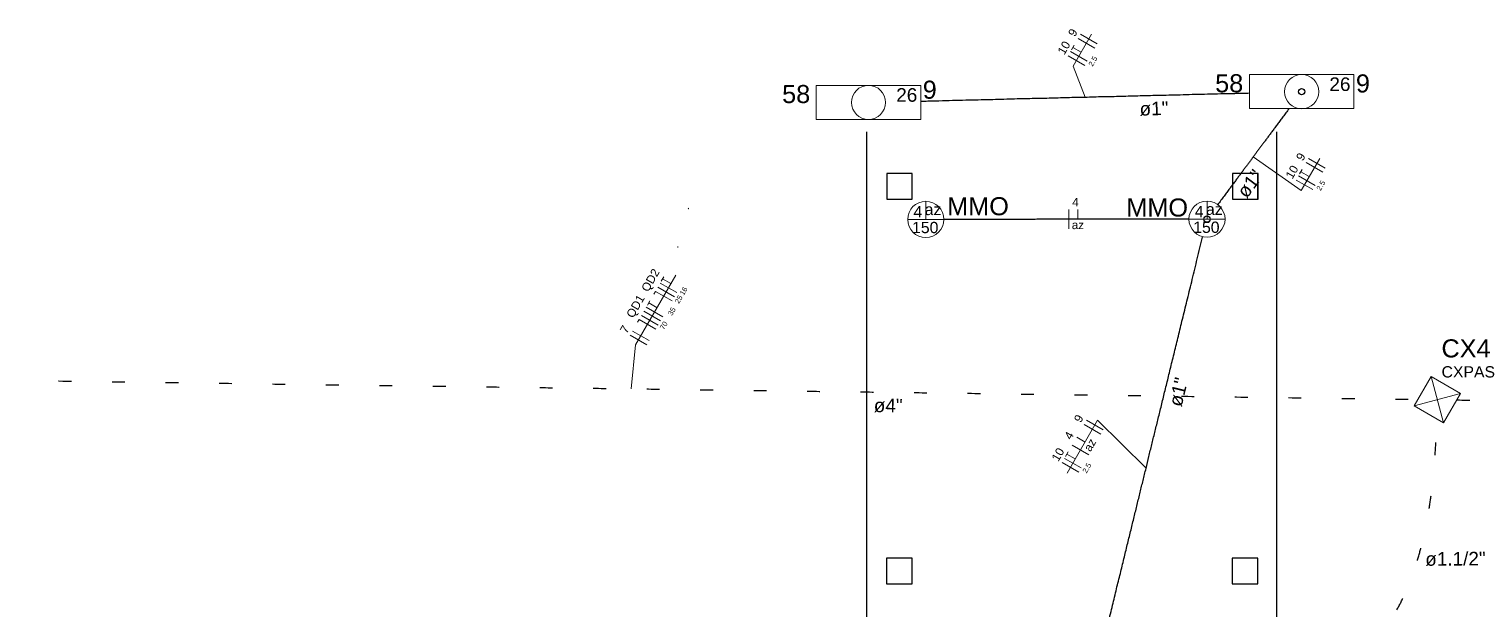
# Model space of a CAD drawing. Extents: x 175 to 700, y 53 to 250.
# Drawn here: x 469.13 to 480.47, y 156.23 to 160.77 of the extents above; entities that cross this region are included whole.
import ezdxf

# ---------------------------------------------------------------- set-up
doc = ezdxf.new("R2010")
doc.units = 0
doc.header["$LTSCALE"] = 2
for name, pattern in [('DASHED', [19.05, 12.7, -6.35]), ('DOT2', [3.175, 0, -3.175]), ('TRACEJADO_G', [0.375, 0.25, -0.125])]:
    doc.linetypes.add(name, pattern=pattern)
doc.layers.get('0').update_dxf_attribs({"linetype": 'CONTINUOUS'})
for name, color, linetype in [('A-PAREDE', 5, 'CONTINUOUS'), ('A-PISOS', 2, 'CONTINUOUS'), ('A-PISOS-CTEL', 2, 'TRACEJADO_G')]:
    doc.layers.add(name, color=color, linetype=linetype)
for name, color, linetype, lineweight in [('EL-Condutos', 4, 'CONTINUOUS', 30), ('EL-Fios', 9, 'CONTINUOUS', 20), ('EL-Pontos', 9, 'CONTINUOUS', 20), ('EL-Textos condutos', 7, 'CONTINUOUS', 20), ('EL-Textos fios', 7, 'CONTINUOUS', 20), ('EL-Textos pontos', 5, 'CONTINUOUS', 20), ('P-SIMBOL', 5, 'CONTINUOUS', 20)]:
    doc.layers.add(name, color=color, linetype=linetype, lineweight=lineweight)
doc.styles.add('Arial', font='arial.ttf')

# ---------------------------------------------------------------- blocks, each defined once
blk = doc.blocks.new('ADM')
at = {"layer": 'A-PAREDE', "color": 251}
for points in [[(7.329, 2.626), (7.329, 2.426), (7.529, 2.426), (7.529, 2.626)], [(10.029, 2.624), (10.029, 2.424), (10.229, 2.424), (10.229, 2.624)]]:
    blk.add_lwpolyline(points, close=True, dxfattribs=at)
at = {"layer": 'A-PISOS', "color": 251}
for p, q in [((7.175, -0.9), (7.175, 2.95)), ((10.375, -0.9), (10.375, 2.95))]:
    blk.add_line(p, q, dxfattribs=at)
at = {"layer": 'A-PISOS-CTEL', "color": 251, "linetype": 'DASHED', "ltscale": 150}
for points in [[(7.327, -0.378), (7.327, -0.578), (7.527, -0.578), (7.527, -0.378)], [(10.026, -0.379), (10.026, -0.579), (10.226, -0.579), (10.226, -0.379)]]:
    blk.add_lwpolyline(points, close=True, dxfattribs=at)

msp = doc.modelspace()

# ---------------------------------------------------------------- linework, layer by layer
at = {"color": 8}
msp.add_lwpolyline([(478.526, 159.643), (478.526, 159.443), (478.726, 159.443), (478.725, 159.643), (478.526, 159.643)], close=True, dxfattribs=at)
for centre in [(474.281, 159.379), (474.2, 159.079), (474.2, 159.079)]:
    msp.add_arc(centre, 0.01, 240, 270, dxfattribs=at)
at = {"layer": 'EL-Condutos', "linetype": 'Continuous'}
for centre in [(479.067, 160.281), (478.328, 159.286)]:
    msp.add_circle(centre, 0.025, dxfattribs=at)
for points in [[(476.092, 160.207), (476.207, 160.21), (476.316, 160.213), (476.42, 160.216), (476.518, 160.218), (476.611, 160.22), (476.7, 160.222), (476.785, 160.225), (476.867, 160.227), (476.945, 160.229), (477.021, 160.23), (477.095, 160.232), (477.166, 160.234), (477.237, 160.236), (477.307, 160.238), (477.376, 160.239), (477.445, 160.241), (477.515, 160.243), (477.586, 160.244), (477.658, 160.246), (477.731, 160.248), (477.807, 160.25), (477.886, 160.252), (477.967, 160.254), (478.052, 160.256), (478.141, 160.258), (478.235, 160.261), (478.333, 160.263), (478.436, 160.266), (478.545, 160.268), (478.66, 160.271)], [(478.968, 160.149), (478.944, 160.116), (478.921, 160.085), (478.899, 160.055), (478.878, 160.027), (478.858, 160), (478.839, 159.975), (478.821, 159.95), (478.804, 159.927), (478.787, 159.904), (478.77, 159.882), (478.754, 159.86), (478.739, 159.839), (478.723, 159.819), (478.708, 159.798), (478.693, 159.778), (478.678, 159.757), (478.663, 159.737), (478.647, 159.716), (478.631, 159.694), (478.615, 159.673), (478.598, 159.65), (478.581, 159.627), (478.563, 159.603), (478.545, 159.578), (478.525, 159.551), (478.505, 159.524), (478.483, 159.495), (478.461, 159.465), (478.437, 159.433), (478.412, 159.399)], [(478.188, 159.286), (478.099, 159.285), (478.015, 159.285), (477.936, 159.285), (477.862, 159.285), (477.792, 159.285), (477.725, 159.285), (477.662, 159.285), (477.601, 159.285), (477.543, 159.285), (477.488, 159.285), (477.434, 159.285), (477.382, 159.285), (477.331, 159.285), (477.28, 159.285), (477.23, 159.285), (477.18, 159.285), (477.13, 159.285), (477.078, 159.285), (477.026, 159.285), (476.972, 159.284), (476.917, 159.284), (476.859, 159.284), (476.798, 159.284), (476.735, 159.284), (476.668, 159.284), (476.598, 159.284), (476.524, 159.284), (476.445, 159.284), (476.361, 159.284), (476.272, 159.284)], [(477.409, 155.528), (477.451, 155.7), (477.49, 155.861), (477.527, 156.012), (477.562, 156.154), (477.595, 156.288), (477.625, 156.414), (477.655, 156.534), (477.683, 156.648), (477.709, 156.756), (477.735, 156.86), (477.759, 156.96), (477.783, 157.058), (477.806, 157.153), (477.829, 157.246), (477.852, 157.339), (477.874, 157.432), (477.897, 157.525), (477.92, 157.62), (477.944, 157.717), (477.969, 157.817), (477.994, 157.921), (478.021, 158.03), (478.048, 158.143), (478.078, 158.263), (478.108, 158.389), (478.141, 158.522), (478.176, 158.664), (478.213, 158.815), (478.252, 158.976), (478.294, 159.146)]]:
    msp.add_spline(points, degree=3, dxfattribs=at)
at = {"layer": 'EL-Condutos', "linetype": 'DOT2', "ltscale": 0.05}
for points in [[(467.692, 158.044), (468.286, 158.036), (468.842, 158.029), (469.363, 158.022), (469.852, 158.015), (470.311, 158.009), (470.743, 158.003), (471.151, 157.997), (471.538, 157.992), (471.905, 157.987), (472.257, 157.982), (472.595, 157.978), (472.923, 157.973), (473.243, 157.969), (473.558, 157.965), (473.871, 157.961), (474.183, 157.956), (474.499, 157.952), (474.821, 157.948), (475.151, 157.943), (475.493, 157.939), (475.848, 157.934), (476.22, 157.929), (476.612, 157.924), (477.026, 157.918), (477.464, 157.912), (477.931, 157.906), (478.427, 157.899), (478.957, 157.892), (479.523, 157.884), (480.127, 157.876)], [(480.281, 157.874), (480.575, 157.869), (480.85, 157.865), (481.108, 157.861), (481.351, 157.857), (481.58, 157.854), (481.795, 157.851), (481.999, 157.848), (482.193, 157.845), (482.377, 157.842), (482.553, 157.839), (482.723, 157.837), (482.888, 157.834), (483.048, 157.832), (483.207, 157.829), (483.363, 157.827), (483.52, 157.824), (483.678, 157.822), (483.839, 157.819), (484.003, 157.817), (484.173, 157.814), (484.349, 157.812), (484.532, 157.809), (484.725, 157.806), (484.928, 157.803), (485.143, 157.8), (485.371, 157.796), (485.613, 157.792), (485.871, 157.788), (486.145, 157.784), (486.438, 157.78)], [(476.577, 154.529), (476.874, 154.603), (477.154, 154.678), (477.418, 154.754), (477.665, 154.831), (477.897, 154.909), (478.114, 154.988), (478.317, 155.068), (478.505, 155.151), (478.68, 155.235), (478.842, 155.32), (478.992, 155.409), (479.129, 155.499), (479.255, 155.592), (479.371, 155.688), (479.475, 155.786), (479.57, 155.887), (479.655, 155.992), (479.731, 156.1), (479.798, 156.212), (479.858, 156.327), (479.91, 156.447), (479.955, 156.57), (479.993, 156.698), (480.026, 156.83), (480.053, 156.967), (480.075, 157.108), (480.092, 157.255), (480.106, 157.407), (480.116, 157.564), (480.123, 157.726)]]:
    msp.add_spline(points, degree=3, dxfattribs=at)
at = {"layer": 'EL-Fios'}
for p, q in [((477.271, 160.609), (477.291, 160.644)), ((477.451, 160.622), (477.322, 160.697)), ((477.47, 160.654), (477.34, 160.729)), ((477.373, 160.486), (477.243, 160.561)), ((477.392, 160.519), (477.262, 160.594)), ((477.346, 160.589), (477.281, 160.626)), ((479.232, 159.652), (479.102, 159.727)), ((479.251, 159.684), (479.121, 159.759)), ((479.173, 159.549), (479.043, 159.624)), ((479.051, 159.639), (479.071, 159.673)), ((479.126, 159.619), (479.061, 159.656)), ((479.154, 159.516), (479.024, 159.591)), ((477.249, 159.21), (477.249, 159.36)), ((477.32, 159.285), (477.32, 159.36)), ((474.067, 158.802), (474.087, 158.836)), ((474.142, 158.782), (474.077, 158.819)), ((474.008, 158.7), (474.021, 158.722)), ((474.151, 158.647), (474.021, 158.722)), ((474.169, 158.679), (474.04, 158.754)), ((474.188, 158.712), (474.058, 158.787)), ((474.08, 158.524), (473.95, 158.599)), ((473.959, 158.615), (473.979, 158.649)), ((474.034, 158.594), (473.969, 158.632)), ((473.881, 158.48), (473.894, 158.502)), ((474.024, 158.427), (473.894, 158.502)), ((474.043, 158.459), (473.913, 158.534)), ((474.061, 158.492), (473.931, 158.567)), ((473.953, 158.305), (473.823, 158.38)), ((473.972, 158.337), (473.842, 158.412)), ((477.498, 157.607), (477.368, 157.682)), ((477.517, 157.64), (477.387, 157.715)), ((477.376, 157.545), (477.311, 157.583)), ((477.224, 157.433), (477.244, 157.468)), ((477.299, 157.413), (477.234, 157.45)), ((477.405, 157.446), (477.275, 157.521)), ((477.327, 157.31), (477.197, 157.385)), ((477.345, 157.343), (477.216, 157.418))]:
    msp.add_line(p, q, dxfattribs=at)
at = {"layer": 'EL-Pontos', "linetype": 'Continuous'}
for centre in [(479.067, 160.281), (478.328, 159.286)]:
    msp.add_circle(centre, 0.025, dxfattribs=at)
at = {"layer": 'EL-Textos fios'}
for p, q in [((477.282, 160.479), (477.427, 160.73)), ((477.376, 160.239), (477.282, 160.479)), ((478.688, 159.771), (479.063, 159.509)), ((479.063, 159.509), (479.208, 159.76)), ((473.866, 158.304), (474.18, 158.848)), ((473.831, 157.961), (473.866, 158.304)), ((477.474, 157.716), (477.236, 157.303)), ((477.852, 157.341), (477.474, 157.716))]:
    msp.add_line(p, q, dxfattribs=at)
at = {"layer": 'P-SIMBOL'}
for p, q in [((478.659, 160.149), (478.659, 160.414)), ((479.475, 160.414), (478.659, 160.414)), ((479.475, 160.149), (479.475, 160.414)), ((475.277, 160.065), (475.277, 160.33)), ((476.093, 160.33), (475.277, 160.33)), ((476.093, 160.065), (476.093, 160.33)), ((476.093, 160.065), (475.277, 160.065)), ((479.475, 160.149), (478.659, 160.149)), ((476.132, 159.284), (476.132, 159.425)), ((478.328, 159.286), (478.328, 159.427)), ((475.991, 159.284), (476.274, 159.284)), ((478.187, 159.286), (478.469, 159.286)), ((479.946, 157.828), (480.078, 158.057)), ((480.078, 158.057), (480.308, 157.925)), ((480.078, 158.057), (480.175, 157.695)), ((479.946, 157.828), (480.308, 157.925)), ((480.175, 157.695), (480.308, 157.925)), ((479.946, 157.828), (480.175, 157.695))]:
    msp.add_line(p, q, dxfattribs=at)
for centre, radius in [((479.067, 160.281), 0.133), ((475.685, 160.197), 0.133), ((476.132, 159.284), 0.141), ((478.328, 159.286), 0.141)]:
    msp.add_circle(centre, radius, dxfattribs=at)

# ---------------------------------------------------------------- block references
msp.add_blockref('ADM', (468.498, 157.017))

# ---------------------------------------------------------------- texts
at = {"layer": 'EL-Textos condutos', "char_height": 0.1059, "attachment_point": 8, "line_spacing_factor": 0.798, "style": 'Arial'}
for s, insert, width, rotation in [('ø1"', (477.915, 160.094), 0.38124, 1.4216), ('ø1"', (478.707, 159.53), 0.38124, 53.4053), ('ø1"', (478.158, 157.923), 0.38124, 76.2548), ('ø4"', (475.838, 157.775), 0.38124, 359.2264), ('ø1.1/2"', (480.268, 156.578), 0.88956, 0.4383)]:
    msp.add_mtext(s, dxfattribs=dict(at, insert=insert, width=width, rotation=rotation))
at = {"layer": 'EL-Textos fios', "attachment_point": 8, "line_spacing_factor": 0.798, "style": 'Arial'}
for s, insert, char_height, width, rotation in [('9', (477.309, 160.726), 0.0653, 0.07837, 60), ('10', (477.24, 160.607), 0.0653, 0.15673, 60), ('2.5', (477.455, 160.508), 0.0406, 0.14614, 60), ('9', (479.089, 159.756), 0.0653, 0.07837, 60), ('10', (479.02, 159.637), 0.0653, 0.15673, 60), ('2.5', (479.235, 159.538), 0.0406, 0.14614, 60), ('4', (477.301, 159.386), 0.0653, 0.07837, 0.0523), ('az', (477.32, 159.207), 0.0653, 0.15673, 0.0523), ('QD2', (474.026, 158.784), 0.0653, 0.2351, 60), ('16', (474.259, 158.714), 0.0406, 0.09743, 60), ('QD1', (473.909, 158.58), 0.0653, 0.2351, 60), ('35', (474.167, 158.555), 0.0406, 0.09743, 60), ('25', (474.221, 158.649), 0.0406, 0.09743, 60), ('70', (474.104, 158.445), 0.0406, 0.09743, 60), ('7', (473.81, 158.409), 0.0653, 0.07837, 60), ('9', (477.355, 157.712), 0.0653, 0.07837, 60), ('4', (477.279, 157.58), 0.0653, 0.07837, 60), ('az', (477.443, 157.506), 0.0653, 0.15673, 60), ('10', (477.193, 157.431), 0.0653, 0.15673, 60), ('2.5', (477.408, 157.332), 0.0406, 0.14614, 60)]:
    msp.add_mtext(s, dxfattribs=dict(at, insert=insert, char_height=char_height, width=width, rotation=rotation))
at = {"layer": 'EL-Textos pontos', "line_spacing_factor": 0.798, "style": 'Arial'}
for s, insert, char_height, width, attachment_point, rotation in [('58', (478.611, 160.274), 0.1412, 0.33888, 9, 359.9999), ('9', (479.6, 160.273), 0.141, 0.16944, 9, 359.9999), ('58', (475.23, 160.19), 0.1412, 0.33888, 9, 359.9999), ('9', (476.218, 160.224), 0.141, 0.16944, 9, 359.9999), ('4', (476.07, 159.299), 0.0882, 0.1059, 8, 0.0001), ('az', (476.189, 159.316), 0.0882, 0.2118, 8, 0.0001), ('MMO', (476.54, 159.314), 0.1412, 0.50832, 8, 0.0001), ('MMO', (477.939, 159.304), 0.1412, 0.50832, 8, 0.0001), ('4', (478.267, 159.301), 0.0882, 0.1059, 8, 0.0001), ('az', (478.385, 159.318), 0.0882, 0.2118, 8, 0.0001), ('150', (476.128, 159.175), 0.0882, 0.3177, 8, 0.0001), ('150', (478.323, 159.177), 0.0882, 0.3177, 8, 0.0001), ('CXPAS', (480.368, 158.048), 0.0882, 0.2118, 8, 0.0001)]:
    msp.add_mtext(s, dxfattribs=dict(at, insert=insert, char_height=char_height, width=width, attachment_point=attachment_point, rotation=rotation))
at = {"layer": 'EL-Textos pontos', "insert": (480.542, 158.204), "char_height": 0.1412, "width": 0.33888, "attachment_point": 9, "line_spacing_factor": 0.798, "style": 'Arial'}
msp.add_mtext('CX4', dxfattribs=at)
at = {"layer": 'P-SIMBOL', "char_height": 0.1059, "width": 0.25416, "attachment_point": 9, "rotation": 359.9999, "line_spacing_factor": 0.798, "style": 'Arial'}
for insert in [(476.066, 160.201), (479.448, 160.285)]:
    msp.add_mtext('26', dxfattribs=dict(at, insert=insert))

doc.saveas('drawing.dxf')
